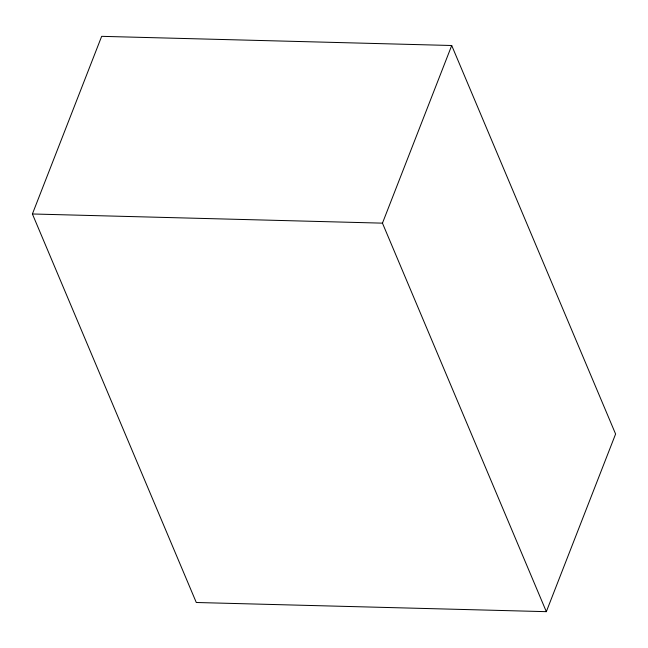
<?xml version="1.0" encoding="UTF-8"?>
<svg xmlns="http://www.w3.org/2000/svg" width="648" height="648" viewBox="0 0 648 648"><rect width="100%" height="100%" fill="white"/><g stroke="black" fill="none" stroke-linecap="round" stroke-linejoin="round"><path stroke-width="0.97" d="M32.4 213.978L101.663 36.337L451.713 45.506L615.6 434.022L546.337 611.663L196.287 602.494L32.4 213.978L382.458 223.147L546.337 611.663M382.458 223.147L451.713 45.506"/></g></svg>
